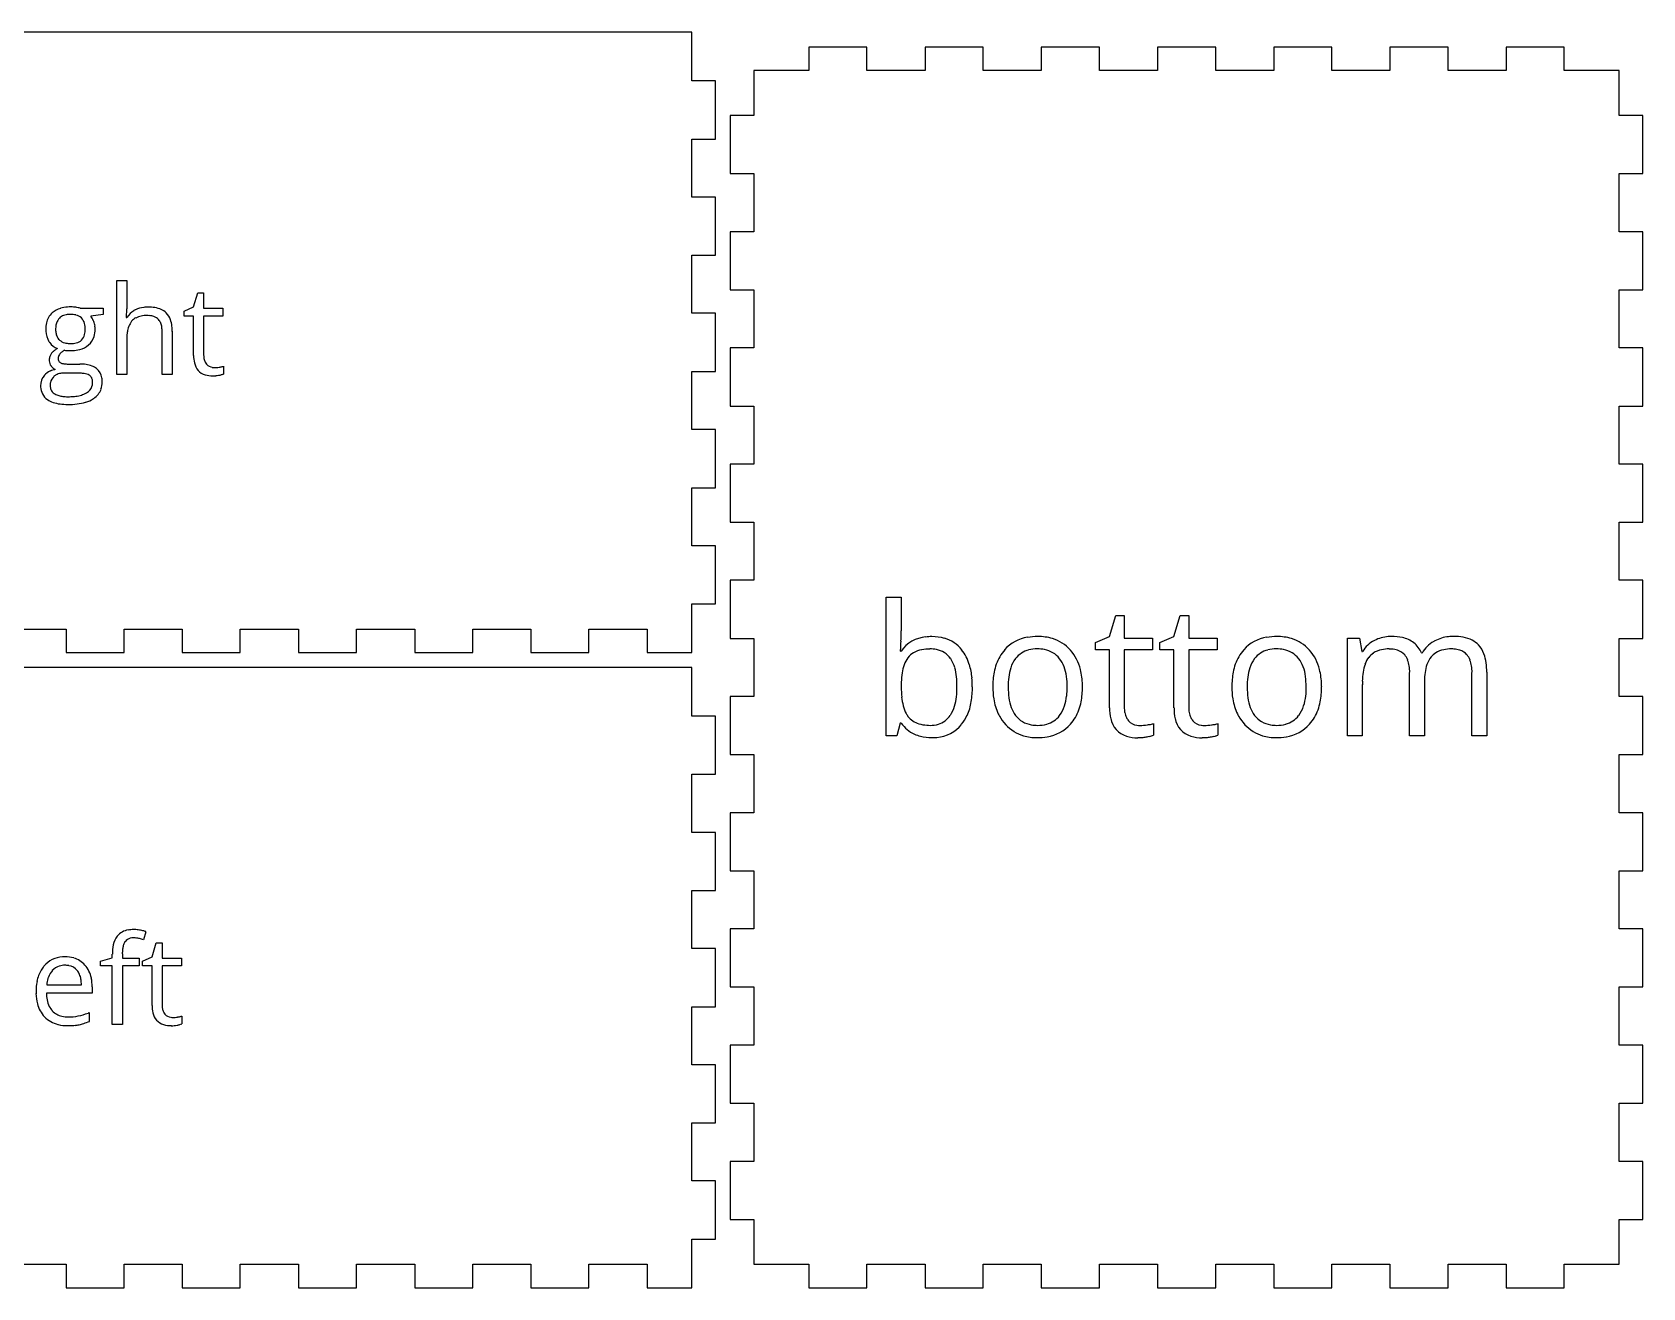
# Model space of a CAD drawing. Header units: inches. Extents: x 0 to 25.9, y 0.1 to 10.6.
# Drawn here: x 12.44 to 25.93, y 0.12 to 10.64 of the extents above; entities that cross this region are included whole.
import ezdxf

# ---------------------------------------------------------------- set-up
doc = ezdxf.new("R2010")
doc.units = ezdxf.units.IN

msp = doc.modelspace()

# ---------------------------------------------------------------- linework, layer by layer
at = {"layer": 'bottom_labelLayer'}
for p, q in [((19.594, 4.749), (19.594, 5.91)), ((19.594, 5.91), (19.718, 5.91)), ((19.718, 5.91), (19.718, 5.628)), ((21.464, 5.582), (21.516, 5.756)), ((21.516, 5.756), (21.587, 5.756)), ((21.587, 5.756), (21.587, 5.567)), ((22.003, 5.582), (22.056, 5.756)), ((22.056, 5.756), (22.127, 5.756)), ((22.127, 5.756), (22.127, 5.567)), ((21.346, 5.53), (21.464, 5.582)), ((21.587, 5.567), (21.825, 5.567)), ((21.825, 5.567), (21.825, 5.47)), ((21.886, 5.53), (22.003, 5.582)), ((22.127, 5.567), (22.365, 5.567)), ((22.365, 5.567), (22.365, 5.47)), ((23.457, 4.749), (23.457, 5.567)), ((23.457, 5.567), (23.558, 5.567)), ((23.558, 5.567), (23.578, 5.455)), ((19.712, 5.458), (19.718, 5.458)), ((21.346, 5.47), (21.346, 5.53)), ((21.464, 5.47), (21.346, 5.47)), ((21.464, 4.984), (21.464, 5.47)), ((21.825, 5.47), (21.587, 5.47)), ((21.587, 5.47), (21.587, 4.989)), ((21.886, 5.47), (21.886, 5.53)), ((22.003, 5.47), (21.886, 5.47)), ((22.003, 4.984), (22.003, 5.47)), ((22.365, 5.47), (22.127, 5.47)), ((22.127, 5.47), (22.127, 4.989)), ((23.578, 5.455), (23.584, 5.455)), ((24.077, 5.443), (24.083, 5.443)), ((23.978, 4.749), (23.978, 5.281)), ((24.5, 4.749), (24.5, 5.281)), ((24.624, 5.282), (24.624, 4.749)), ((23.581, 5.178), (23.581, 4.749)), ((24.102, 5.205), (24.102, 4.749)), ((19.683, 4.749), (19.594, 4.749)), ((19.709, 4.854), (19.683, 4.749)), ((19.718, 4.854), (19.709, 4.854)), ((21.831, 4.851), (21.831, 4.756)), ((22.371, 4.851), (22.371, 4.756)), ((23.581, 4.749), (23.457, 4.749)), ((24.102, 4.749), (23.978, 4.749)), ((24.624, 4.749), (24.5, 4.749))]:
    msp.add_line(p, q, dxfattribs=at)
for centre, radius, start, end in [((17.854, 5.602), 1.864, 355.7238, 358.1261), ((17.135, 5.626), 2.583, 358.1123, 0.0486), ((19.949, 5.297), 0.282, 95.1835, 145.1109), ((19.974, 5.157), 0.423, 89.8743, 96.8147), ((19.979, 5.201), 0.379, 74.2393, 90.5623), ((20.004, 5.293), 0.284, 38.5632, 74.0669), ((20.829, 5.251), 0.328, 99.176, 137.9832), ((20.861, 5.1), 0.481, 89.7328, 100.0758), ((20.868, 5.165), 0.416, 73.5222, 90.5692), ((20.892, 5.254), 0.324, 41.1445, 73.2135), ((22.832, 5.251), 0.328, 99.176, 137.9832), ((22.864, 5.1), 0.481, 89.7328, 100.0758), ((22.87, 5.165), 0.416, 73.5222, 90.5692), ((22.895, 5.254), 0.324, 41.1445, 73.2135), ((23.794, 5.331), 0.244, 117.121, 149.5424), ((23.819, 5.287), 0.294, 93.8342, 117.5074), ((23.826, 5.226), 0.355, 89.9658, 94.2832), ((23.83, 5.176), 0.406, 77.5572, 90.5512), ((23.868, 5.338), 0.239, 52.7027, 78.0053), ((24.307, 5.314), 0.259, 119.4042, 150.1829), ((24.336, 5.27), 0.311, 118.2606, 120.0618), ((24.336, 5.267), 0.314, 95.8636, 117.9694), ((24.347, 5.191), 0.391, 89.9197, 96.2621), ((24.35, 5.151), 0.431, 79.936, 90.3805), ((24.379, 5.306), 0.273, 62.9726, 80.1663), ((24.409, 5.368), 0.204, 44.229, 62.6228), ((18.133, 5.583), 1.584, 355.4747, 355.6517), ((19.944, 5.277), 0.212, 143.3385, 161.2557), ((19.905, 5.303), 0.165, 120.1403, 142.4248), ((19.929, 5.258), 0.215, 100.4469, 119.6703), ((19.955, 5.128), 0.348, 89.5733, 100.7326), ((19.959, 5.19), 0.287, 78.6779, 90.3748), ((19.983, 5.293), 0.181, 35.5409, 79.8011), ((19.963, 5.279), 0.206, 32.7026, 35.5237), ((19.939, 5.243), 0.365, 16.4709, 38.4075), ((20.911, 5.206), 0.421, 150.7111, 169.4696), ((20.841, 5.242), 0.342, 138.176, 150.2288), ((20.832, 5.276), 0.197, 103.4686, 142.3118), ((20.857, 5.182), 0.295, 89.4804, 103.8807), ((20.861, 5.164), 0.313, 79.3454, 90.3175), ((20.885, 5.27), 0.204, 37.9578, 80.4006), ((20.845, 5.214), 0.386, 13.5014, 41.0703), ((22.913, 5.206), 0.421, 150.7111, 169.4696), ((22.844, 5.242), 0.342, 138.176, 150.2288), ((22.835, 5.276), 0.197, 103.4686, 142.3118), ((22.86, 5.182), 0.295, 89.4804, 103.8807), ((22.864, 5.164), 0.313, 79.3454, 90.3175), ((22.888, 5.27), 0.204, 37.9578, 80.4006), ((22.848, 5.214), 0.386, 13.5014, 41.0703), ((23.801, 5.282), 0.208, 143.0769, 161.3913), ((23.764, 5.307), 0.162, 123.7016, 142.3024), ((23.78, 5.279), 0.195, 101.1545, 123.0657), ((23.804, 5.169), 0.308, 89.5573, 101.4831), ((23.806, 5.186), 0.29, 85.5236, 90.0794), ((23.814, 5.27), 0.206, 72.3599, 85.9564), ((23.839, 5.342), 0.13, 41.061, 72.8993), ((23.822, 5.331), 0.15, 20.7073, 40.0218), ((23.881, 5.363), 0.212, 22.2099, 51.4969), ((24.317, 5.281), 0.205, 140.9767, 161.1698), ((24.284, 5.305), 0.164, 122.3593, 140.2888), ((24.302, 5.273), 0.201, 101.003, 121.7842), ((24.326, 5.158), 0.319, 89.562, 101.2963), ((24.329, 5.189), 0.288, 85.8146, 90.068), ((24.336, 5.27), 0.206, 72.6394, 86.2566), ((24.36, 5.342), 0.13, 41.0408, 73.1793), ((24.344, 5.331), 0.15, 20.7073, 40.0218), ((24.4, 5.364), 0.213, 19.561, 43.3162), ((24.27, 5.315), 0.352, 7.5041, 19.9646), ((20.386, 5.174), 0.667, 171.0668, 177.8457), ((20.11, 5.218), 0.388, 160.8927, 171.2335), ((19.908, 5.247), 0.269, 15.778, 32.0151), ((19.73, 5.194), 0.455, 6.165, 16.0394), ((19.754, 5.185), 0.56, 5.1338, 16.7972), ((21.129, 5.163), 0.643, 169.2442, 180.3882), ((21.032, 5.191), 0.416, 162.0653, 173.1674), ((20.88, 5.242), 0.256, 142.9024, 162.3751), ((20.843, 5.24), 0.255, 20.0256, 37.4351), ((20.717, 5.194), 0.39, 7.7439, 20.0692), ((20.665, 5.167), 0.572, 1.1277, 13.8799), ((23.132, 5.163), 0.643, 169.2442, 180.3882), ((23.035, 5.191), 0.416, 162.0653, 173.1674), ((22.883, 5.242), 0.256, 142.9024, 162.3751), ((22.846, 5.24), 0.255, 20.0256, 37.4351), ((22.72, 5.194), 0.39, 7.7439, 20.0692), ((22.668, 5.167), 0.572, 1.1277, 13.8799), ((24.204, 5.189), 0.623, 171.304, 178.3503), ((23.953, 5.228), 0.369, 161.0233, 171.4471), ((23.747, 5.303), 0.229, 7.9865, 20.7949), ((23.613, 5.283), 0.366, 359.6946, 8.1475), ((24.647, 5.208), 0.545, 172.3778, 180.183), ((24.44, 5.237), 0.336, 160.8734, 172.527), ((24.269, 5.303), 0.229, 7.9865, 20.7949), ((24.135, 5.283), 0.366, 359.6946, 8.1475), ((24.056, 5.285), 0.568, 359.7106, 7.6908), ((20.673, 5.159), 0.955, 177.6179, 180.0425), ((20.538, 5.155), 0.819, 179.7761, 185.7077), ((19.454, 5.163), 0.732, 359.7682, 6.3096), ((19.476, 5.157), 0.71, 353.4933, 0.2206), ((19.588, 5.154), 0.727, 350.6564, 0.3381), ((19.519, 5.16), 0.795, 359.8778, 5.4095), ((21.106, 5.156), 0.62, 179.7745, 189.0933), ((21.269, 5.161), 0.655, 173.0085, 180.2465), ((21.242, 5.155), 0.627, 179.706, 187.9162), ((20.491, 5.162), 0.618, 359.7074, 7.8972), ((20.456, 5.156), 0.653, 353.5361, 0.2016), ((20.597, 5.154), 0.64, 349.1762, 0.3862), ((20.511, 5.159), 0.727, 359.9913, 1.5429), ((23.108, 5.156), 0.62, 179.7745, 189.0933), ((23.272, 5.161), 0.655, 173.0085, 180.2465), ((23.244, 5.155), 0.627, 179.706, 187.9162), ((22.493, 5.162), 0.618, 359.7074, 7.8972), ((22.459, 5.156), 0.653, 353.5361, 0.2016), ((22.6, 5.154), 0.64, 349.1762, 0.3862), ((22.514, 5.159), 0.727, 359.9913, 1.5429), ((24.444, 5.178), 0.862, 178.0973, 180.0257), ((24.776, 5.206), 0.674, 179.9009, 180.0091), ((20.215, 5.122), 0.495, 185.5924, 194.2052), ((20.008, 5.068), 0.281, 193.9429, 208.0218), ((19.893, 5.077), 0.284, 326.7106, 343.6661), ((19.727, 5.127), 0.458, 343.4171, 353.6368), ((19.842, 5.111), 0.47, 335.8305, 350.8255), ((20.946, 5.129), 0.458, 188.9102, 205.3171), ((21.011, 5.122), 0.395, 187.764, 200.0977), ((20.833, 5.079), 0.266, 323.009, 342.6389), ((20.681, 5.129), 0.426, 342.3614, 353.7538), ((20.813, 5.111), 0.42, 330.2507, 349.4117), ((22.949, 5.129), 0.458, 188.9102, 205.3171), ((23.014, 5.122), 0.395, 187.764, 200.0977), ((22.836, 5.079), 0.266, 323.009, 342.6389), ((22.684, 5.129), 0.426, 342.3614, 353.7538), ((22.816, 5.111), 0.42, 330.2507, 349.4117), ((19.924, 5.026), 0.187, 208.5538, 217.5604), ((19.917, 5.023), 0.18, 218.1692, 253.8047), ((19.981, 5.018), 0.178, 286.0163, 326.8498), ((19.953, 5.063), 0.348, 321.3162, 335.5435), ((20.899, 5.109), 0.407, 205.6558, 208.446), ((20.838, 5.072), 0.335, 207.7948, 238.6758), ((20.885, 5.076), 0.26, 200.0846, 216.913), ((20.838, 5.043), 0.203, 217.3008, 261.7099), ((20.887, 5.041), 0.2, 284.5662, 322.6335), ((20.879, 5.077), 0.346, 318.1441, 329.7565), ((21.853, 4.979), 0.389, 179.3551, 192.8478), ((21.658, 4.927), 0.187, 190.3818, 253.8772), ((21.837, 4.987), 0.25, 179.6414, 189.7504), ((21.749, 4.972), 0.16, 189.5476, 205.7876), ((21.713, 4.955), 0.12, 206.129, 221.4087), ((21.709, 4.952), 0.115, 221.5949, 262.3505), ((22.393, 4.979), 0.389, 179.3551, 192.8478), ((22.197, 4.927), 0.187, 190.3818, 253.8772), ((22.377, 4.987), 0.25, 179.6414, 189.7504), ((22.289, 4.972), 0.16, 189.5476, 205.7876), ((22.252, 4.955), 0.12, 206.129, 221.4087), ((22.248, 4.952), 0.115, 221.5949, 262.3505), ((22.902, 5.109), 0.407, 205.6558, 208.446), ((22.841, 5.072), 0.335, 207.7948, 238.6758), ((22.887, 5.076), 0.26, 200.0846, 216.913), ((22.841, 5.043), 0.203, 217.3008, 261.7099), ((22.889, 5.041), 0.2, 284.5662, 322.6335), ((22.882, 5.077), 0.346, 318.1441, 329.7565), ((19.942, 5.014), 0.274, 215.585, 245.8362), ((19.962, 5.062), 0.327, 245.9804, 255.5453), ((19.95, 5.126), 0.288, 253.1383, 266.8484), ((19.973, 5.11), 0.376, 255.7755, 270.3186), ((19.96, 5.236), 0.399, 266.3783, 270.0506), ((19.963, 5.084), 0.247, 269.3869, 285.863), ((19.976, 5.154), 0.42, 269.9229, 275.5483), ((19.996, 5.028), 0.293, 274.064, 321.4082), ((20.842, 5.08), 0.345, 238.8114, 253.2428), ((20.855, 5.132), 0.398, 253.5437, 270.4182), ((20.86, 5.145), 0.308, 260.5035, 270.2479), ((20.86, 5.215), 0.481, 269.7504, 279.8033), ((20.864, 5.125), 0.288, 269.4482, 284.7255), ((20.891, 5.067), 0.33, 278.8959, 317.9978), ((21.696, 5.057), 0.324, 253.785, 270.8851), ((21.718, 5.002), 0.166, 261.3267, 270.1917), ((21.701, 5.051), 0.317, 270.0031, 270.7611), ((21.699, 5.12), 0.386, 270.893, 275.5489), ((21.72, 5.243), 0.407, 269.8806, 278.303), ((21.685, 5.27), 0.537, 275.5263, 279.2938), ((21.698, 5.196), 0.462, 279.1849, 280.1152), ((21.724, 5.207), 0.37, 278.4125, 279.0125), ((21.718, 5.085), 0.349, 280.0062, 283.374), ((21.678, 5.503), 0.67, 278.9593, 280.5104), ((21.749, 4.955), 0.216, 283.3076, 288.1193), ((21.721, 5.269), 0.433, 280.484, 282.6264), ((21.76, 5.1), 0.259, 282.5877, 285.5785), ((21.779, 4.866), 0.122, 287.9885, 295.304), ((21.779, 5.029), 0.186, 285.7244, 286.2574), ((22.236, 5.057), 0.324, 253.785, 270.8851), ((22.258, 5.002), 0.166, 261.3267, 270.1917), ((22.241, 5.051), 0.317, 270.0031, 270.7611), ((22.239, 5.12), 0.386, 270.893, 275.5489), ((22.259, 5.243), 0.407, 269.8806, 278.303), ((22.224, 5.27), 0.537, 275.5263, 279.2938), ((22.237, 5.196), 0.462, 279.1849, 280.1152), ((22.264, 5.207), 0.37, 278.4125, 279.0125), ((22.258, 5.085), 0.349, 280.0062, 283.374), ((22.218, 5.503), 0.67, 278.9593, 280.5104), ((22.289, 4.955), 0.216, 283.3076, 288.1193), ((22.261, 5.269), 0.433, 280.484, 282.6264), ((22.299, 5.1), 0.259, 282.5877, 285.5785), ((22.318, 4.866), 0.122, 287.9885, 295.304), ((22.318, 5.029), 0.186, 285.7244, 286.2574), ((22.845, 5.08), 0.345, 238.8114, 253.2428), ((22.858, 5.132), 0.398, 253.5437, 270.4182), ((22.863, 5.145), 0.308, 260.5035, 270.2479), ((22.863, 5.215), 0.481, 269.7504, 279.8033), ((22.867, 5.125), 0.288, 269.4482, 284.7255), ((22.894, 5.067), 0.33, 278.8959, 317.9978)]:
    msp.add_arc(centre, radius, start, end, dxfattribs=at)
at = {"layer": 'bottom_outsideCutPath'}
for p, q in [((19.432, 10.519), (18.945, 10.519)), ((18.945, 10.519), (18.945, 10.322)), ((19.432, 10.322), (19.432, 10.519)), ((20.406, 10.519), (19.919, 10.519)), ((19.919, 10.519), (19.919, 10.322)), ((20.406, 10.322), (20.406, 10.519)), ((21.379, 10.519), (20.892, 10.519)), ((20.892, 10.519), (20.892, 10.322)), ((21.379, 10.322), (21.379, 10.519)), ((22.353, 10.519), (21.866, 10.519)), ((21.866, 10.519), (21.866, 10.322)), ((22.353, 10.322), (22.353, 10.519)), ((23.326, 10.519), (22.839, 10.519)), ((22.839, 10.519), (22.839, 10.322)), ((23.326, 10.322), (23.326, 10.519)), ((24.3, 10.519), (23.813, 10.519)), ((23.813, 10.519), (23.813, 10.322)), ((24.3, 10.322), (24.3, 10.519)), ((25.273, 10.519), (24.786, 10.519)), ((24.786, 10.519), (24.786, 10.322)), ((25.273, 10.322), (25.273, 10.519)), ((18.484, 10.322), (18.484, 9.946)), ((18.945, 10.322), (18.484, 10.322)), ((19.919, 10.322), (19.432, 10.322)), ((20.892, 10.322), (20.406, 10.322)), ((21.866, 10.322), (21.379, 10.322)), ((22.839, 10.322), (22.353, 10.322)), ((23.813, 10.322), (23.326, 10.322)), ((24.786, 10.322), (24.3, 10.322)), ((25.734, 10.322), (25.273, 10.322)), ((25.734, 9.946), (25.734, 10.322)), ((18.484, 9.946), (18.287, 9.946)), ((18.287, 9.946), (18.287, 9.459)), ((25.931, 9.946), (25.734, 9.946)), ((25.931, 9.459), (25.931, 9.946)), ((18.287, 9.459), (18.484, 9.459)), ((18.484, 9.459), (18.484, 8.972)), ((25.734, 8.972), (25.734, 9.459)), ((25.734, 9.459), (25.931, 9.459)), ((18.484, 8.972), (18.287, 8.972)), ((18.287, 8.972), (18.287, 8.486)), ((25.931, 8.972), (25.734, 8.972)), ((25.931, 8.486), (25.931, 8.972)), ((18.287, 8.486), (18.484, 8.486)), ((18.484, 8.486), (18.484, 7.999)), ((25.734, 7.999), (25.734, 8.486)), ((25.734, 8.486), (25.931, 8.486)), ((18.484, 7.999), (18.287, 7.999)), ((18.287, 7.999), (18.287, 7.512)), ((25.931, 7.999), (25.734, 7.999)), ((25.931, 7.512), (25.931, 7.999)), ((18.287, 7.512), (18.484, 7.512)), ((18.484, 7.512), (18.484, 7.025)), ((25.734, 7.025), (25.734, 7.512)), ((25.734, 7.512), (25.931, 7.512)), ((18.484, 7.025), (18.287, 7.025)), ((18.287, 7.025), (18.287, 6.539)), ((25.931, 7.025), (25.734, 7.025)), ((25.931, 6.539), (25.931, 7.025)), ((18.287, 6.539), (18.484, 6.539)), ((18.484, 6.539), (18.484, 6.052)), ((25.734, 6.052), (25.734, 6.539)), ((25.734, 6.539), (25.931, 6.539)), ((18.484, 6.052), (18.287, 6.052)), ((18.287, 6.052), (18.287, 5.565)), ((25.931, 6.052), (25.734, 6.052)), ((25.931, 5.565), (25.931, 6.052)), ((18.287, 5.565), (18.484, 5.565)), ((18.484, 5.565), (18.484, 5.078)), ((25.734, 5.078), (25.734, 5.565)), ((25.734, 5.565), (25.931, 5.565)), ((18.484, 5.078), (18.287, 5.078)), ((18.287, 5.078), (18.287, 4.592)), ((25.931, 5.078), (25.734, 5.078)), ((25.931, 4.592), (25.931, 5.078)), ((18.287, 4.592), (18.484, 4.592)), ((18.484, 4.592), (18.484, 4.105)), ((25.734, 4.105), (25.734, 4.592)), ((25.734, 4.592), (25.931, 4.592)), ((18.484, 4.105), (18.287, 4.105)), ((18.287, 4.105), (18.287, 3.618)), ((25.931, 4.105), (25.734, 4.105)), ((25.931, 3.618), (25.931, 4.105)), ((18.287, 3.618), (18.484, 3.618)), ((18.484, 3.618), (18.484, 3.131)), ((25.734, 3.131), (25.734, 3.618)), ((25.734, 3.618), (25.931, 3.618)), ((18.484, 3.131), (18.287, 3.131)), ((18.287, 3.131), (18.287, 2.645)), ((25.931, 3.131), (25.734, 3.131)), ((25.931, 2.645), (25.931, 3.131)), ((18.287, 2.645), (18.484, 2.645)), ((18.484, 2.645), (18.484, 2.158)), ((25.734, 2.158), (25.734, 2.645)), ((25.734, 2.645), (25.931, 2.645)), ((18.484, 2.158), (18.287, 2.158)), ((18.287, 2.158), (18.287, 1.671)), ((25.931, 2.158), (25.734, 2.158)), ((25.931, 1.671), (25.931, 2.158)), ((18.287, 1.671), (18.484, 1.671)), ((18.484, 1.671), (18.484, 1.184)), ((25.734, 1.184), (25.734, 1.671)), ((25.734, 1.671), (25.931, 1.671)), ((18.484, 1.184), (18.287, 1.184)), ((18.287, 1.184), (18.287, 0.698)), ((25.931, 1.184), (25.734, 1.184)), ((25.931, 0.698), (25.931, 1.184)), ((18.287, 0.698), (18.484, 0.698)), ((18.484, 0.698), (18.484, 0.322)), ((25.734, 0.322), (25.734, 0.698)), ((25.734, 0.698), (25.931, 0.698)), ((18.484, 0.322), (18.945, 0.322)), ((18.945, 0.322), (18.945, 0.125)), ((19.432, 0.125), (19.432, 0.322)), ((19.432, 0.322), (19.919, 0.322)), ((19.919, 0.322), (19.919, 0.125)), ((20.406, 0.125), (20.406, 0.322)), ((20.406, 0.322), (20.892, 0.322)), ((20.892, 0.322), (20.892, 0.125)), ((21.379, 0.125), (21.379, 0.322)), ((21.379, 0.322), (21.866, 0.322)), ((21.866, 0.322), (21.866, 0.125)), ((22.353, 0.125), (22.353, 0.322)), ((22.353, 0.322), (22.839, 0.322)), ((22.839, 0.322), (22.839, 0.125)), ((23.326, 0.125), (23.326, 0.322)), ((23.326, 0.322), (23.813, 0.322)), ((23.813, 0.322), (23.813, 0.125)), ((24.3, 0.125), (24.3, 0.322)), ((24.3, 0.322), (24.786, 0.322)), ((24.786, 0.322), (24.786, 0.125)), ((25.273, 0.125), (25.273, 0.322)), ((25.273, 0.322), (25.734, 0.322)), ((18.945, 0.125), (19.432, 0.125)), ((19.919, 0.125), (20.406, 0.125)), ((20.892, 0.125), (21.379, 0.125)), ((21.866, 0.125), (22.353, 0.125)), ((22.839, 0.125), (23.326, 0.125)), ((23.813, 0.125), (24.3, 0.125)), ((24.786, 0.125), (25.273, 0.125))]:
    msp.add_line(p, q, dxfattribs=at)
at = {"layer": 'left_labelLayer'}
for p, q in [((13.392, 3.108), (13.37, 3.041)), ((13.443, 2.897), (13.478, 3.016)), ((13.478, 3.016), (13.527, 3.016)), ((13.527, 3.016), (13.527, 2.887)), ((13.01, 2.86), (13.109, 2.89)), ((13.01, 2.822), (13.01, 2.86)), ((13.109, 2.89), (13.109, 2.921)), ((13.194, 2.923), (13.194, 2.887)), ((13.194, 2.887), (13.335, 2.887)), ((13.335, 2.887), (13.335, 2.822)), ((13.363, 2.862), (13.443, 2.897)), ((13.363, 2.822), (13.363, 2.862)), ((13.527, 2.887), (13.688, 2.887)), ((13.688, 2.887), (13.688, 2.822)), ((13.109, 2.822), (13.01, 2.822)), ((13.109, 2.331), (13.109, 2.822)), ((13.335, 2.822), (13.194, 2.822)), ((13.194, 2.822), (13.194, 2.331)), ((13.443, 2.822), (13.363, 2.822)), ((13.443, 2.491), (13.443, 2.822)), ((13.688, 2.822), (13.527, 2.822)), ((13.527, 2.822), (13.527, 2.494)), ((12.941, 2.594), (12.558, 2.594)), ((12.56, 2.662), (12.851, 2.662)), ((12.941, 2.647), (12.941, 2.594)), ((12.917, 2.432), (12.917, 2.357)), ((13.194, 2.331), (13.109, 2.331)), ((13.693, 2.4), (13.693, 2.336))]:
    msp.add_line(p, q, dxfattribs=at)
for centre, radius, start, end in [((13.264, 2.976), 0.148, 98.2551, 139.6203), ((13.287, 2.87), 0.256, 89.6694, 99.9318), ((13.287, 2.855), 0.271, 81.5641, 89.7021), ((13.268, 2.722), 0.406, 75.9741, 81.6564), ((13.235, 2.586), 0.546, 73.2967, 76.0941), ((13.451, 2.925), 0.341, 167.5776, 180.6587), ((13.29, 2.962), 0.177, 141.7433, 168.2323), ((13.483, 2.928), 0.289, 171.653, 178.4379), ((13.367, 2.945), 0.172, 161.8432, 171.7849), ((13.296, 2.969), 0.0975, 145.0688, 162.1805), ((13.276, 2.982), 0.073, 102.7674, 144.3382), ((13.286, 2.943), 0.114, 89.4859, 103.4199), ((13.286, 2.875), 0.181, 83.0768, 89.7927), ((13.275, 2.787), 0.271, 76.5185, 83.0213), ((13.244, 2.652), 0.409, 71.9608, 76.5922), ((12.703, 2.681), 0.216, 92.4763, 140.5387), ((12.714, 2.599), 0.298, 89.9644, 93.9169), ((12.717, 2.641), 0.257, 74.2125, 90.545), ((12.733, 2.7), 0.195, 41.2066, 74.0232), ((13.591, 2.923), 0.398, 178.1975, 180.0232), ((12.768, 2.637), 0.295, 149.4069, 169.1856), ((12.728, 2.658), 0.249, 140.1055, 148.9064), ((12.804, 2.645), 0.245, 160.3351, 172.5317), ((12.731, 2.672), 0.166, 138.0995, 160.5865), ((12.702, 2.697), 0.128, 106.4656, 137.9175), ((12.712, 2.661), 0.166, 89.4425, 106.2088), ((12.714, 2.654), 0.173, 79.6474, 90.2907), ((12.727, 2.71), 0.115, 40.0821, 80.6245), ((12.715, 2.701), 0.13, 23.4818, 39.7073), ((12.666, 2.681), 0.183, 8.734, 23.2774), ((12.564, 2.664), 0.287, 359.6748, 8.9225), ((12.703, 2.673), 0.236, 11.5994, 41.1495), ((12.598, 2.649), 0.343, 359.6148, 12.0338), ((12.913, 2.607), 0.442, 168.9541, 180.3843), ((12.952, 2.604), 0.481, 179.9895, 181.7998), ((12.843, 2.598), 0.373, 181.3576, 194.4919), ((12.896, 2.601), 0.338, 181.145, 190.8006), ((12.877, 2.633), 0.318, 172.1551, 174.7623), ((12.723, 2.565), 0.248, 194.0879, 223.0536), ((12.777, 2.577), 0.217, 190.6007, 206.0276), ((12.724, 2.552), 0.158, 206.2948, 222.5563), ((12.719, 2.55), 0.153, 223.0645, 258.1402), ((12.717, 2.9), 0.509, 291.8252, 293.1621), ((13.708, 2.488), 0.265, 179.3551, 192.8477), ((13.575, 2.452), 0.127, 190.3817, 253.8772), ((13.697, 2.493), 0.17, 179.6417, 189.7503), ((13.637, 2.483), 0.109, 189.5484, 205.7872), ((13.612, 2.471), 0.0817, 206.1292, 221.4086), ((12.71, 2.556), 0.232, 223.5467, 256.1956), ((12.734, 2.648), 0.327, 256.0089, 270.4847), ((12.738, 2.626), 0.232, 257.5314, 270.4319), ((12.737, 3.007), 0.686, 269.9669, 271.9934), ((12.738, 2.839), 0.445, 270.1985, 292.2091), ((12.743, 2.842), 0.521, 271.9119, 275.9729), ((12.761, 2.675), 0.354, 275.9056, 281.6605), ((12.752, 2.707), 0.387, 281.9936, 287.8852), ((12.716, 2.821), 0.506, 287.902, 293.4864), ((13.601, 2.541), 0.22, 253.7848, 270.8851), ((13.609, 2.469), 0.0783, 221.595, 262.3506), ((13.616, 2.503), 0.113, 261.3259, 270.1913), ((13.604, 2.539), 0.219, 270.0071, 270.7556), ((13.603, 2.583), 0.263, 270.8935, 275.5479), ((13.617, 2.667), 0.277, 269.8804, 278.3025), ((13.593, 2.685), 0.365, 275.5259, 279.2945), ((13.602, 2.637), 0.316, 279.1878, 280.1119), ((13.619, 2.647), 0.256, 278.4198, 279.0091), ((13.616, 2.559), 0.237, 280.0068, 283.3726), ((13.589, 2.844), 0.456, 278.9584, 280.5097), ((13.637, 2.471), 0.146, 283.3065, 288.1211), ((13.618, 2.685), 0.294, 280.4843, 282.6267), ((13.644, 2.57), 0.176, 282.5877, 285.5809), ((13.657, 2.411), 0.0828, 287.9872, 295.3057), ((13.656, 2.525), 0.129, 285.7265, 286.2473)]:
    msp.add_arc(centre, radius, start, end, dxfattribs=at)
at = {"layer": 'left_outsideCutPath'}
for p, q in [((17.966, 5.322), (7.966, 5.322)), ((17.966, 4.914), (17.966, 5.322)), ((18.162, 4.914), (17.966, 4.914)), ((18.162, 4.427), (18.162, 4.914)), ((17.966, 3.94), (17.966, 4.427)), ((17.966, 4.427), (18.162, 4.427)), ((18.162, 3.94), (17.966, 3.94)), ((18.162, 3.454), (18.162, 3.94)), ((17.966, 2.967), (17.966, 3.454)), ((17.966, 3.454), (18.162, 3.454)), ((18.162, 2.967), (17.966, 2.967)), ((18.162, 2.48), (18.162, 2.967)), ((17.966, 1.993), (17.966, 2.48)), ((17.966, 2.48), (18.162, 2.48)), ((18.162, 1.993), (17.966, 1.993)), ((18.162, 1.507), (18.162, 1.993)), ((17.966, 1.02), (17.966, 1.507)), ((17.966, 1.507), (18.162, 1.507)), ((18.162, 1.02), (17.966, 1.02)), ((18.162, 0.533), (18.162, 1.02)), ((17.966, 0.125), (17.966, 0.533)), ((17.966, 0.533), (18.162, 0.533)), ((12.235, 0.322), (12.722, 0.322)), ((12.722, 0.322), (12.722, 0.125)), ((13.209, 0.125), (13.209, 0.322)), ((13.209, 0.322), (13.696, 0.322)), ((13.696, 0.322), (13.696, 0.125)), ((14.182, 0.125), (14.182, 0.322)), ((14.182, 0.322), (14.669, 0.322)), ((14.669, 0.322), (14.669, 0.125)), ((15.156, 0.125), (15.156, 0.322)), ((15.156, 0.322), (15.643, 0.322)), ((15.643, 0.322), (15.643, 0.125)), ((16.129, 0.125), (16.129, 0.322)), ((16.129, 0.322), (16.616, 0.322)), ((16.616, 0.322), (16.616, 0.125)), ((17.103, 0.125), (17.103, 0.322)), ((17.103, 0.322), (17.59, 0.322)), ((17.59, 0.322), (17.59, 0.125)), ((12.722, 0.125), (13.209, 0.125)), ((13.696, 0.125), (14.182, 0.125)), ((14.669, 0.125), (15.156, 0.125)), ((15.643, 0.125), (16.129, 0.125)), ((16.616, 0.125), (17.103, 0.125)), ((17.59, 0.125), (17.966, 0.125))]:
    msp.add_line(p, q, dxfattribs=at)
at = {"layer": 'right_labelLayer'}
for p, q in [((13.147, 7.775), (13.147, 8.565)), ((13.147, 8.565), (13.231, 8.565)), ((13.231, 8.565), (13.231, 8.326)), ((13.791, 8.342), (13.827, 8.46)), ((13.827, 8.46), (13.875, 8.46)), ((13.875, 8.46), (13.875, 8.332)), ((12.84, 8.332), (13.033, 8.332)), ((13.033, 8.278), (12.93, 8.266)), ((13.033, 8.332), (13.033, 8.278)), ((13.227, 8.254), (13.232, 8.254)), ((13.711, 8.307), (13.791, 8.342)), ((13.711, 8.266), (13.711, 8.307)), ((13.791, 8.266), (13.711, 8.266)), ((13.791, 7.935), (13.791, 8.266)), ((13.875, 8.332), (14.037, 8.332)), ((14.037, 8.266), (13.875, 8.266)), ((13.875, 8.266), (13.875, 7.939)), ((14.037, 8.332), (14.037, 8.266)), ((13.528, 7.775), (13.528, 8.135)), ((13.612, 8.138), (13.612, 7.775)), ((13.231, 8.066), (13.231, 7.775)), ((12.74, 7.864), (12.838, 7.864)), ((14.041, 7.845), (14.041, 7.78)), ((12.812, 7.788), (12.711, 7.788)), ((13.231, 7.775), (13.147, 7.775)), ((13.612, 7.775), (13.528, 7.775)), ((12.736, 7.59), (12.736, 7.59))]:
    msp.add_line(p, q, dxfattribs=at)
for centre, radius, start, end in [((12.714, 8.174), 0.16, 132.3289, 167.334), ((12.725, 8.158), 0.179, 106.2189, 131.5376), ((12.739, 8.178), 0.101, 135.584, 163.0014), ((12.735, 8.18), 0.097, 122.5218, 134.9971), ((12.752, 8.07), 0.272, 93.6331, 106.5407), ((12.744, 8.164), 0.115, 101.0618, 121.9739), ((12.757, 8.103), 0.177, 89.5859, 101.3335), ((12.761, 7.97), 0.372, 89.938, 94.0272), ((12.76, 8.097), 0.183, 76.1093, 90.7026), ((12.763, 8.019), 0.323, 82.585, 90.1852), ((12.784, 8.181), 0.0957, 13.9535, 77.6674), ((12.773, 8.095), 0.246, 74.0084, 82.5697), ((12.822, 8.181), 0.137, 29.4581, 38.3581), ((12.766, 8.149), 0.201, 23.1847, 29.542), ((12.901, 8.3), 0.33, 351.9713, 354.9613), ((12.731, 8.315), 0.5, 354.9829, 357.8942), ((12.473, 8.325), 0.758, 357.8676, 0.0687), ((13.375, 8.165), 0.168, 119.8315, 147.9727), ((13.361, 8.146), 0.118, 118.4554, 139.6706), ((13.395, 8.134), 0.206, 116.6662, 120.4183), ((13.399, 8.124), 0.216, 96.6654, 116.3783), ((13.38, 8.11), 0.158, 100.1066, 118.0851), ((13.398, 8.015), 0.255, 89.5922, 100.3593), ((13.407, 8.067), 0.273, 89.8927, 96.996), ((13.4, 8.047), 0.223, 84.0196, 90.1515), ((13.41, 7.999), 0.342, 80.686, 90.3539), ((13.409, 8.119), 0.151, 71.0828, 84.3688), ((13.428, 8.171), 0.095, 43.3792, 71.5385), ((13.431, 8.124), 0.215, 65.6021, 80.8843), ((13.423, 8.169), 0.1, 22.7022, 42.3417), ((13.457, 8.182), 0.152, 46.7399, 65.4133), ((13.459, 8.187), 0.147, 19.2205, 45.7659), ((13.374, 8.156), 0.237, 6.4735, 19.6467), ((12.795, 8.153), 0.243, 166.8197, 180.4839), ((12.764, 8.151), 0.212, 179.9751, 183.6212), ((12.726, 8.147), 0.174, 183.016, 212.3123), ((12.857, 8.154), 0.222, 175.3397, 180.0858), ((12.799, 8.152), 0.164, 179.5621, 191.6528), ((12.792, 8.16), 0.157, 162.5914, 175.7344), ((12.742, 8.14), 0.106, 191.3559, 213.3659), ((12.787, 8.131), 0.0929, 282.7796, 346.483), ((12.702, 8.157), 0.181, 359.1809, 15.043), ((12.712, 8.153), 0.171, 345.436, 0.7468), ((12.713, 8.126), 0.26, 21.2506, 23.3497), ((12.804, 8.162), 0.162, 6.8507, 20.9868), ((12.773, 8.153), 0.193, 342.5651, 0.5958), ((12.758, 8.155), 0.208, 359.8715, 7.0432), ((13.634, 8.073), 0.403, 171.3201, 178.3408), ((13.477, 8.097), 0.244, 160.1564, 171.5313), ((13.38, 8.133), 0.14, 140.6208, 160.5052), ((13.378, 8.15), 0.149, 8.4932, 22.6578), ((13.289, 8.136), 0.238, 359.6717, 8.6879), ((13.248, 8.139), 0.364, 359.7943, 6.7745), ((12.733, 8.152), 0.183, 212.4717, 215.8881), ((12.706, 8.13), 0.148, 215.1639, 247.4749), ((12.696, 7.879), 0.121, 132.7266, 144.1475), ((12.741, 7.83), 0.187, 125.2216, 132.8651), ((12.786, 7.767), 0.265, 121.2351, 125.3798), ((12.728, 8.132), 0.0901, 213.9576, 227.7967), ((12.741, 7.895), 0.0884, 128.0879, 147.1406), ((12.74, 8.146), 0.109, 228.262, 254.7343), ((12.779, 7.847), 0.15, 117.3933, 128.4098), ((12.752, 8.205), 0.229, 259.4954, 263.391), ((12.756, 8.199), 0.163, 254.4016, 267.4348), ((12.757, 8.247), 0.271, 263.4838, 270.1268), ((12.76, 8.252), 0.217, 267.0163, 270.0313), ((12.757, 8.342), 0.366, 269.9686, 272.9313), ((12.762, 8.219), 0.184, 269.2257, 284.3772), ((12.764, 8.254), 0.278, 272.5336, 285.2581), ((12.789, 8.166), 0.187, 284.9317, 310.6222), ((12.809, 8.143), 0.156, 310.6098, 342.0925), ((13.775, 8.066), 0.544, 178.1085, 180.0236), ((12.678, 7.897), 0.0963, 161.7222, 180.4847), ((12.678, 7.896), 0.0967, 179.9837, 182.9394), ((12.66, 7.894), 0.0781, 182.1765, 215.3419), ((12.667, 7.9), 0.0854, 144.4961, 161.3349), ((12.681, 7.909), 0.104, 215.4614, 217.1716), ((12.668, 7.898), 0.0874, 216.5862, 245.4971), ((12.72, 7.909), 0.0634, 147.5363, 180.2595), ((12.7, 7.908), 0.0437, 179.2927, 198.3583), ((12.692, 7.906), 0.0352, 199.2289, 239.5684), ((12.699, 7.915), 0.0463, 238.2142, 239.8555), ((12.704, 7.926), 0.0591, 240.7292, 254.5039), ((12.721, 7.982), 0.117, 254.1639, 262.2126), ((12.733, 8.071), 0.207, 262.0555, 267.2081), ((12.739, 8.184), 0.32, 267.0922, 270.087), ((12.84, 7.519), 0.345, 81.5744, 90.3062), ((12.859, 7.642), 0.22, 68.3669, 81.7399), ((12.884, 7.705), 0.152, 52.1882, 68.2496), ((14.056, 7.932), 0.265, 179.3551, 192.8477), ((13.923, 7.896), 0.127, 190.3817, 253.8772), ((14.045, 7.938), 0.17, 179.6417, 189.7503), ((13.985, 7.927), 0.109, 189.5484, 205.7872), ((13.96, 7.916), 0.0817, 206.1292, 221.4086), ((13.958, 7.914), 0.0783, 221.595, 262.3506), ((13.964, 7.947), 0.113, 261.3259, 270.1913), ((13.965, 8.111), 0.277, 269.8804, 278.3025), ((13.968, 8.091), 0.256, 278.4198, 279.0091), ((13.937, 8.288), 0.456, 278.9584, 280.5097), ((13.966, 8.129), 0.294, 280.4843, 282.6267), ((13.992, 8.014), 0.176, 282.5877, 285.5809), ((14.005, 7.969), 0.129, 285.7265, 286.2473), ((12.637, 7.683), 0.129, 138.3917, 181.0053), ((12.65, 7.671), 0.147, 113.8124, 138.3494), ((12.724, 7.683), 0.135, 168.2582, 180.3824), ((12.676, 7.615), 0.208, 102.2868, 114.1176), ((12.679, 7.693), 0.0888, 130.7944, 169.0412), ((12.685, 7.686), 0.0987, 117.2303, 130.5021), ((12.697, 7.661), 0.126, 99.8098, 116.8235), ((12.709, 7.594), 0.194, 89.6432, 100.0212), ((12.813, 7.252), 0.536, 86.5052, 90.1399), ((12.827, 7.47), 0.317, 81.4179, 86.575), ((12.849, 7.615), 0.17, 73.4097, 81.5915), ((12.875, 7.702), 0.0799, 58.9967, 73.8588), ((12.888, 7.725), 0.0531, 31.5095, 58.0775), ((12.852, 7.706), 0.0921, 319.0768, 1.1405), ((12.875, 7.718), 0.0691, 10.6612, 30.936), ((12.831, 7.709), 0.114, 359.5466, 10.9901), ((12.901, 7.729), 0.123, 8.6201, 51.8983), ((12.843, 7.713), 0.182, 340.5269, 0.72), ((12.841, 7.716), 0.185, 359.7431, 9.7328), ((13.949, 7.985), 0.22, 253.7848, 270.8851), ((13.952, 7.984), 0.219, 270.0071, 270.7556), ((13.951, 8.028), 0.263, 270.8935, 275.5479), ((13.941, 8.13), 0.365, 275.5259, 279.2945), ((13.95, 8.082), 0.316, 279.1878, 280.1119), ((13.964, 8.004), 0.237, 280.0068, 283.3726), ((13.985, 7.916), 0.146, 283.3065, 288.1211), ((14.005, 7.855), 0.0828, 287.9872, 295.3057), ((12.686, 7.681), 0.178, 179.9772, 183.0229), ((12.645, 7.677), 0.136, 182.2081, 207.7462), ((12.641, 7.678), 0.134, 208.9037, 236.423), ((12.677, 7.728), 0.196, 235.9669, 251.223), ((12.674, 7.681), 0.0846, 179.2204, 200.9353), ((12.664, 7.678), 0.0744, 202.0285, 236.1461), ((12.679, 7.698), 0.099, 235.0673, 238.5015), ((12.697, 7.729), 0.135, 239.1064, 254.4867), ((12.72, 7.81), 0.219, 254.2328, 263.4935), ((12.735, 7.935), 0.345, 263.4105, 270.1457), ((12.738, 8.156), 0.566, 269.7955, 275.3993), ((12.76, 7.939), 0.348, 275.2958, 283.3519), ((12.794, 7.797), 0.201, 283.1367, 295.8575), ((12.82, 7.741), 0.14, 296.4068, 301.7994), ((12.816, 7.787), 0.253, 286.254, 302.5282), ((12.83, 7.727), 0.123, 301.2231, 318.624), ((12.842, 7.741), 0.2, 303.1845, 304.1735), ((12.87, 7.706), 0.155, 302.9904, 339.5495), ((12.71, 7.826), 0.299, 251.2099, 262.7064), ((12.733, 7.998), 0.472, 262.5636, 270.2699), ((12.738, 8.193), 0.668, 269.7544, 276.617), ((12.768, 7.944), 0.417, 276.4939, 286.4954)]:
    msp.add_arc(centre, radius, start, end, dxfattribs=at)
at = {"layer": 'right_outsideCutPath'}
for p, q in [((17.966, 10.644), (7.966, 10.644)), ((17.966, 10.236), (17.966, 10.644)), ((18.162, 10.236), (17.966, 10.236)), ((18.162, 9.749), (18.162, 10.236)), ((17.966, 9.262), (17.966, 9.749)), ((17.966, 9.749), (18.162, 9.749)), ((18.162, 9.262), (17.966, 9.262)), ((18.162, 8.775), (18.162, 9.262)), ((17.966, 8.289), (17.966, 8.775)), ((17.966, 8.775), (18.162, 8.775)), ((18.162, 8.289), (17.966, 8.289)), ((18.162, 7.802), (18.162, 8.289)), ((17.966, 7.315), (17.966, 7.802)), ((17.966, 7.802), (18.162, 7.802)), ((18.162, 7.315), (17.966, 7.315)), ((18.162, 6.828), (18.162, 7.315)), ((17.966, 6.342), (17.966, 6.828)), ((17.966, 6.828), (18.162, 6.828)), ((18.162, 6.342), (17.966, 6.342)), ((18.162, 5.855), (18.162, 6.342)), ((17.966, 5.447), (17.966, 5.855)), ((17.966, 5.855), (18.162, 5.855)), ((12.235, 5.644), (12.722, 5.644)), ((12.722, 5.644), (12.722, 5.447)), ((13.209, 5.447), (13.209, 5.644)), ((13.209, 5.644), (13.696, 5.644)), ((13.696, 5.644), (13.696, 5.447)), ((14.182, 5.447), (14.182, 5.644)), ((14.182, 5.644), (14.669, 5.644)), ((14.669, 5.644), (14.669, 5.447)), ((15.156, 5.447), (15.156, 5.644)), ((15.156, 5.644), (15.643, 5.644)), ((15.643, 5.644), (15.643, 5.447)), ((16.129, 5.447), (16.129, 5.644)), ((16.129, 5.644), (16.616, 5.644)), ((16.616, 5.644), (16.616, 5.447)), ((17.103, 5.447), (17.103, 5.644)), ((17.103, 5.644), (17.59, 5.644)), ((17.59, 5.644), (17.59, 5.447)), ((12.722, 5.447), (13.209, 5.447)), ((13.696, 5.447), (14.182, 5.447)), ((14.669, 5.447), (15.156, 5.447)), ((15.643, 5.447), (16.129, 5.447)), ((16.616, 5.447), (17.103, 5.447)), ((17.59, 5.447), (17.966, 5.447))]:
    msp.add_line(p, q, dxfattribs=at)

doc.saveas('drawing.dxf')
